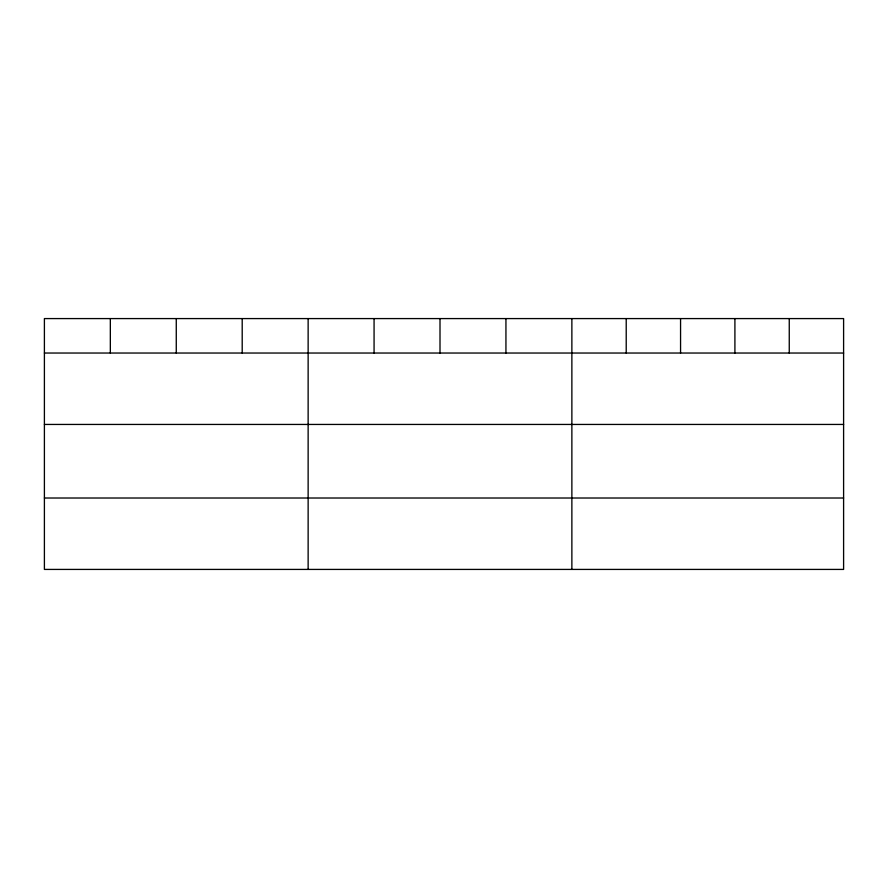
<?xml version="1.0" encoding="UTF-8"?>
<svg xmlns="http://www.w3.org/2000/svg" width="888" height="888" viewBox="0 0 888 888"><rect width="100%" height="100%" fill="white"/><g stroke="black" fill="none" stroke-linecap="round" stroke-linejoin="round"><path stroke-width="1.33" d="M843.6 353.036L843.6 569.419L44.4 569.419L44.4 318.581L843.6 318.581L843.6 353.036L44.4 353.036M44.4 424.442L843.6 424.442M44.4 498.013L843.6 498.013M789.254 318.581L789.254 353.036M734.909 318.581L734.909 353.036M680.563 318.581L680.563 353.036M626.218 318.581L626.218 353.036M571.872 318.581L571.872 569.419M505.938 318.581L505.938 353.036M440.004 318.581L440.004 353.036M374.07 318.581L374.07 353.036M308.136 318.581L308.136 569.419M242.202 318.581L242.202 353.036M176.268 318.581L176.268 353.036M110.334 318.581L110.334 353.036"/></g></svg>
